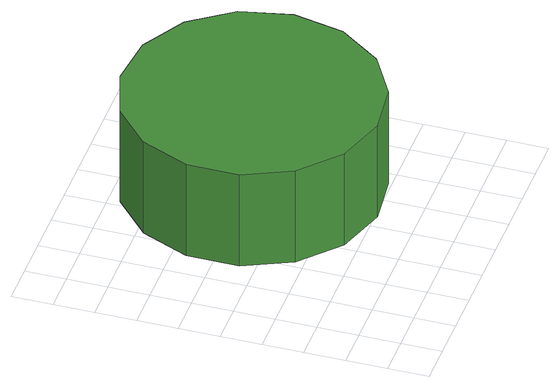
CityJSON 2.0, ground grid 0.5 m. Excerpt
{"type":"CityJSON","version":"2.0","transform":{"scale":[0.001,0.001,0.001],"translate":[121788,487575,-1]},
"CityObjects":{
"tree1":{"type":"SolitaryVegetationObject","attributes":{"function":"something"},"geometry":[{"type":"MultiSurface","lod":"1","boundaries":[[[0,1,2,3,4,5,6,7,8,9,10,11,12,13,14]],[[15,16,17,18,19,20,21,22,23,24,25,26,27,28,29]],[[0,29,28,1]],[[1,28,27,2]],[[2,27,26,3]],[[3,26,25,4]],[[4,25,24,5]],[[5,24,23,6]],[[6,23,22,7]],[[7,22,21,8]],[[8,21,20,9]],[[9,20,19,10]],[[10,19,18,11]],[[11,18,17,12]],[[12,17,16,13]],[[13,16,15,14]],[[14,15,29,0]]]}]}
},
"vertices":[
[3901,2518,1941],[3767,3148,1941],[3389,3668,1941],[2831,3990,1941],[2191,4057,1941],[1579,3859,1941],[1101,3428,1941],[839,2840,1941],[839,2197,1941],[1101,1609,1941],[1579,1178,1941],[2191,979,1941],[2831,1046,1941],[3389,1368,1941],[3767,1889,1941],[3767,1889,639],[3389,1368,639],[2831,1046,639],[2191,979,639],[1579,1178,639],[1101,1609,639],[839,2197,639],[839,2840,639],[1101,3428,639],[1579,3859,639],[2191,4057,639],[2831,3990,639],[3389,3668,639],[3767,3148,639],[3901,2518,639]
]}
